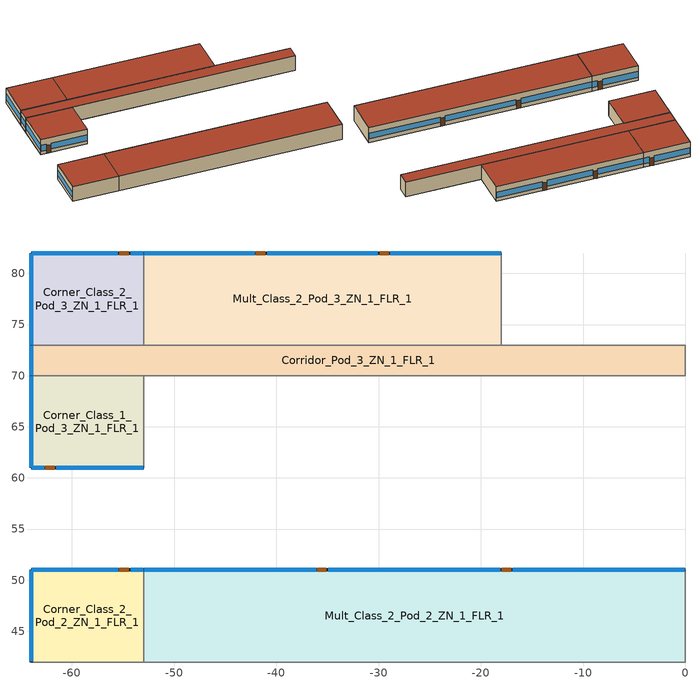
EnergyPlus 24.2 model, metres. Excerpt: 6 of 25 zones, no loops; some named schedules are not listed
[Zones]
Corner_Class_2_Pod_2_ZN_1_FLR_1
 floor ground (Corner_Class_2_Pod_2_ZN_1_FLR_1_Floor_Ffactor): -64,51 -53,51 -53,42 -64,42 z0
 wall outside (nonres_ext_wall_grd): -53,51 -64,51 -64,42 z0:4
 wall to Corridor_Pod_2_ZN_1_FLR_1 (int_wall): -64,42 -53,42 z0:4
 wall to Mult_Class_2_Pod_2_ZN_1_FLR_1 (int_wall): -53,42 -53,51 z0:4
 window (NonresWindow_U_0.369_SHGC_0.357): -64,50.95 -64,42.05 z1.1:2.52; -53.05,51 -54.27,51 / -55.49,51 -63.95,51 z0.92:2.51
 door (Swinging Door_con): -54.45,51 -55.36,51 z0:2.13
 roof outside (nonres_roof): -64,42 -53,42 -53,51 -64,51 z4
Mult_Class_2_Pod_2_ZN_1_FLR_1
 floor ground (Mult_Class_2_Pod_2_ZN_1_FLR_1_Floor_Ffactor): -53,51 0,51 0,42 -53,42 z0
 wall outside (nonres_ext_wall_grd): 0,51 -53,51 z0:4
 wall to Corridor_Pod_2_ZN_1_FLR_1 (int_wall): -53,42 0,42 z0:4
 wall to Main_Corridor_ZN_1_FLR_1 (int_wall): 0,42 0,51 z0:4
 window (NonresWindow_U_0.369_SHGC_0.357): -0.05,51 -16.87,51 / -18.09,51 -34.91,51 / -36.13,51 -52.95,51 z1.03:2.5
 door (Swinging Door_con): -17.05,51 -17.96,51 / -35.11,51 -36.02,51 z0:2.13
 roof outside (nonres_roof): -53,42 0,42 0,51 -53,51 z4
Corner_Class_1_Pod_3_ZN_1_FLR_1
 floor ground (Corner_Class_1_Pod_3_ZN_1_FLR_1_Floor_Ffactor): -64,70 -53,70 -53,61 -64,61 z0
 wall outside (nonres_ext_wall_grd): -64,70 -64,61 -53,61 z0:4
 wall to Mult_Class_1_Pod_3_ZN_1_FLR_1 (int_wall): -53,61 -53,70 z0:4
 wall to Corridor_Pod_3_ZN_1_FLR_1 (int_wall): -53,70 -64,70 z0:4
 window (NonresWindow_U_0.369_SHGC_0.357): -64,69.95 -64,61.05 z1.1:2.52; -63.95,61 -62.73,61 / -61.51,61 -53.05,61 z0.92:2.51
 door (Swinging Door_con): -62.62,61 -61.7,61 z0:2.13
 roof outside (nonres_roof): -64,61 -53,61 -53,70 -64,70 z4
Corridor_Pod_3_ZN_1_FLR_1
 floor ground (Corridor_Pod_3_ZN_1_FLR_1_Floor_Ffactor): -64,73 0,73 0,70 -64,70 z0
 wall outside (nonres_ext_wall_grd): -64,73 -64,70 z0:4
 wall to Mult_Class_1_Pod_3_ZN_1_FLR_1 (int_wall): -53,70 0,70 z0:4
 wall to Library_Media_Center_ZN_1_FLR_1 (int_wall): 0,70 0,73 z0:4
 wall to Computer_Class_ZN_1_FLR_1 (int_wall): 0,73 -18,73 z0:4
 wall to Mult_Class_2_Pod_3_ZN_1_FLR_1 (int_wall): -18,73 -53,73 z0:4
 wall to Corner_Class_2_Pod_3_ZN_1_FLR_1 (int_wall): -53,73 -64,73 z0:4
 window (NonresWindow_U_0.369_SHGC_0.357): -64,72.95 -64,70.05 z1.1:2.55
 roof outside (nonres_roof): -64,70 0,70 0,73 -64,73 z4
Corner_Class_2_Pod_3_ZN_1_FLR_1
 floor ground (Corner_Class_2_Pod_3_ZN_1_FLR_1_Floor_Ffactor): -64,82 -53,82 -53,73 -64,73 z0
 wall outside (nonres_ext_wall_grd): -53,82 -64,82 -64,73 z0:4
 wall to Mult_Class_2_Pod_3_ZN_1_FLR_1 (int_wall): -53,73 -53,82 z0:4
 window (NonresWindow_U_0.369_SHGC_0.357): -53.05,82 -54.27,82 / -55.52,82 -63.95,82 z0.92:2.51; -64,81.95 -64,73.05 z1.1:2.52
 door (Swinging Door_con): -54.44,82 -55.36,82 z0:2.13
 roof outside (nonres_roof): -64,73 -53,73 -53,82 -64,82 z4
Mult_Class_2_Pod_3_ZN_1_FLR_1
 floor ground (Mult_Class_2_Pod_3_ZN_1_FLR_1_Floor_Ffactor): -53,82 -18,82 -18,73 -53,73 z0
 wall outside (nonres_ext_wall_grd): -18,82 -53,82 z0:4
 wall to Computer_Class_ZN_1_FLR_1 (int_wall): -18,73 -18,82 z0:4
 window (NonresWindow_U_0.369_SHGC_0.357): -18.05,82 -28.87,82 / -30.09,82 -40.91,82 / -42.13,82 -52.95,82 z0.99:2.5
 door (Swinging Door_con): -29,82 -29.92,82 / -41.09,82 -42.01,82 z0:2.13
 roof outside (nonres_roof): -53,73 -18,73 -18,82 -53,82 z4
[Building]
SchoolPrimary: North Axis=0; Terrain=City; Loads Convergence Tolerance Value=0.04; Temperature Convergence Tolerance Value=0.2; Solar Distribution=FullInteriorAndExterior; Maximum Number of Warmup Days=25; Minimum Number of Warmup Days=6
[Site:Location]
New.York-John.F.Kennedy.Intl.AP_NY_USA WMO=744860: Latitude=40.66; Longitude=-73.8; Time Zone=-5; Elevation=7
[SizingPeriod:DesignDay] Day of Month=21; DryBulb Temperature Range Modifier Type=DefaultMultipliers; Humidity Condition Type=Wetbulb; Barometric Pressure=101241; Rain Indicator=No; Snow Indicator=No; Daylight Saving Time Indicator=No
Name | Month | Day Type | Maximum DryBulb Temperature | Daily DryBulb Temperature Range | Wetbulb or DewPoint at Maximum DryBulb | Wind Speed | Wind Direction | Solar Model Indicator | Sky Clearness | ASHRAE Clear Sky Optical Depth for Beam Irradiance taub | ASHRAE Clear Sky Optical Depth for Diffuse Irradiance taud
New.York-John.F.Kennedy.Intl.AP_NY_USA Ann Htg 99.6% Condns DB | 1 | WinterDesignDay | -10.7 | 0 | -10.7 | 7.5 | 320 | ASHRAEClearSky | 0
New.York-John.F.Kennedy.Intl.AP_NY_USA Ann Clg .4% Condns DB=>MWB | 7 | SummerDesignDay | 32.1 | 7.4 | 23.1 | 5.6 | 230 | ASHRAETau |  | 0.541 | 1.8
[Site:GroundTemperature:FCfactorMethod]
January Ground Temperature=14; February Ground Temperature=7.3; March Ground Temperature=3.3; April Ground Temperature=1.2; May Ground Temperature=-0.2; June Ground Temperature=5.6; July Ground Temperature=10.9; August Ground Temperature=16.1; September Ground Temperature=21.7; October Ground Temperature=25; November Ground Temperature=24.8; December Ground Temperature=19.9
[Site:WaterMainsTemperature]
Calculation Method=Correlation; Annual Average Outdoor Air Temperature=12.4667; Maximum Difference In Monthly Average Outdoor Air Temperatures=25.2
[Material]
Name | Roughness | Thickness | Conductivity | Density | Specific Heat | Thermal Absorptance | Solar Absorptance | Visible Absorptance
Std Wood 6inch | MediumSmooth | 0.15 | 0.12 | 540 | 1210 | 0.9 | 0.7 | 0.7
F07 25mm stucco | Smooth | 0.0254 | 0.72 | 1856 | 840 | 0.9 | 0.7 | 0.7
F08 Metal surface | Smooth | 0.0008 | 45.28 | 7824 | 500
F13 Built-up roofing | Rough | 0.0095 | 0.16 | 1120 | 1460 | 0.9 | 0.77
G01 13mm gypsum board | Smooth | 0.0127 | 0.16 | 800 | 1090 | 0.9 | 0.7 | 0.5
G01 16mm gypsum board | MediumSmooth | 0.0159 | 0.16 | 800 | 1090
[Material:NoMass] Thermal Absorptance=0.9; Solar Absorptance=0.7; Visible Absorptance=0.7
Name | Roughness | Thermal Resistance
Opaque Door panel_con | MediumRough | 0.475973
Nonres_Roof_Insulation | MediumSmooth | 5.30668
Nonres_Exterior_Wall_Insulation_grd | MediumSmooth | 1.20316
[WindowMaterial:SimpleGlazingSystem]
Nonres Window Glazing Layer: UFactor=2.09528; Solar Heat Gain Coefficient=0.357; Visible Transmittance=0.3927
[Construction]
Swinging Door_con: Opaque Door panel_con
InteriorFurnishings: Std Wood 6inch
int_wall: G01 13mm gypsum board, G01 13mm gypsum board
nonres_roof: F13 Built-up roofing, Nonres_Roof_Insulation, F08 Metal surface
nonres_ext_wall_grd: F07 25mm stucco, G01 16mm gypsum board, Nonres_Exterior_Wall_Insulation_grd, G01 16mm gypsum board
NonresWindow_U_0.369_SHGC_0.357: Nonres Window Glazing Layer
[Construction:FfactorGroundFloor] FFactor=0.90012
Name | Area | PerimeterExposed
Corner_Class_2_Pod_2_ZN_1_FLR_1_Floor_Ffactor; Corner_Class_1_Pod_3_ZN_1_FLR_1_Floor_Ffactor; Corner_Class_2_Pod_3_ZN_1_FLR_1_Floor_Ffactor | 99 | 20
Mult_Class_2_Pod_2_ZN_1_FLR_1_Floor_Ffactor | 477 | 53
Corridor_Pod_3_ZN_1_FLR_1_Floor_Ffactor | 192 | 3
Mult_Class_2_Pod_3_ZN_1_FLR_1_Floor_Ffactor | 315 | 35
[Zone] Type=1; Multiplier=1; Ceiling Height=4; Floor Area=autocalculate; Part of Total Floor Area=Yes
Name | Volume
Corner_Class_2_Pod_2_ZN_1_FLR_1; Corner_Class_1_Pod_3_ZN_1_FLR_1; Corner_Class_2_Pod_3_ZN_1_FLR_1 | 396
Mult_Class_2_Pod_2_ZN_1_FLR_1 | 1908
Corridor_Pod_3_ZN_1_FLR_1 | 768
Mult_Class_2_Pod_3_ZN_1_FLR_1 | 1260
[InternalMass] Construction=InteriorFurnishings
Name | Zone or ZoneList | Surface Area
Corner_Class_2_Pod_2_ZN_1_FLR_1_InternalMass_1 | Corner_Class_2_Pod_2_ZN_1_FLR_1 | 198
Mult_Class_2_Pod_2_ZN_1_FLR_1_InternalMass_1 | Mult_Class_2_Pod_2_ZN_1_FLR_1 | 954
Corner_Class_1_Pod_3_ZN_1_FLR_1_InternalMass_1 | Corner_Class_1_Pod_3_ZN_1_FLR_1 | 198
Corridor_Pod_3_ZN_1_FLR_1_InternalMass_1 | Corridor_Pod_3_ZN_1_FLR_1 | 384
Corner_Class_2_Pod_3_ZN_1_FLR_1_InternalMass_1 | Corner_Class_2_Pod_3_ZN_1_FLR_1 | 198
Mult_Class_2_Pod_3_ZN_1_FLR_1_InternalMass_1 | Mult_Class_2_Pod_3_ZN_1_FLR_1 | 630
[People] Number of People Schedule=BLDG_OCC_SCH; Fraction Radiant=0.3; Sensible Heat Fraction=AUTOCALCULATE; Activity Level Schedule=ACTIVITY_SCH; Enable ASHRAE 55 Comfort Warnings=No; Mean Radiant Temperature Calculation Type=EnclosureAveraged; Work Efficiency Schedule=WORK_EFF_SCH; Clothing Insulation Calculation Method=ClothingInsulationSchedule; Clothing Insulation Schedule=CLOTHING_SCH; Air Velocity Schedule=AIR_VELO_SCH; Thermal Comfort Model 1 Type=FANGER
Name | Zone or ZoneList or Space or SpaceList | Number of People Calculation Method | Floor Area per Person | Number of People
Corner_Class_2_Pod_2_ZN_1_FLR_1 | Corner_Class_2_Pod_2_ZN_1_FLR_1 | Area/Person | 3.716
Mult_Class_2_Pod_2_ZN_1_FLR_1 | Mult_Class_2_Pod_2_ZN_1_FLR_1 | Area/Person | 3.716
Corner_Class_1_Pod_3_ZN_1_FLR_1 | Corner_Class_1_Pod_3_ZN_1_FLR_1 | Area/Person | 3.716
Corridor_Pod_3_ZN_1_FLR_1 | Corridor_Pod_3_ZN_1_FLR_1 | People |  | 10.334
Corner_Class_2_Pod_3_ZN_1_FLR_1 | Corner_Class_2_Pod_3_ZN_1_FLR_1 | Area/Person | 3.716
Mult_Class_2_Pod_3_ZN_1_FLR_1 | Mult_Class_2_Pod_3_ZN_1_FLR_1 | Area/Person | 3.716
[Lights] Design Level Calculation Method=Watts/Area; Return Air Fraction=0; Fraction Radiant=0.37; Fraction Visible=0.2; Fraction Replaceable=1; EndUse Subcategory=LightsWired; Return Air Fraction Calculated from Plenum Temperature=No
Name | Zone or ZoneList or Space or SpaceList | Schedule | Watts per Floor Area
Corner_Class_2_Pod_2_ZN_1_FLR_1_Lights | Corner_Class_2_Pod_2_ZN_1_FLR_1 | ltg_sch_classroom | 7.42257
Mult_Class_2_Pod_2_ZN_1_FLR_1_Lights | Mult_Class_2_Pod_2_ZN_1_FLR_1 | ltg_sch_classroom | 7.42257
Corner_Class_1_Pod_3_ZN_1_FLR_1_Lights | Corner_Class_1_Pod_3_ZN_1_FLR_1 | ltg_sch_classroom | 7.42257
Corridor_Pod_3_ZN_1_FLR_1_Lights | Corridor_Pod_3_ZN_1_FLR_1 | ltg_sch_corridor | 4.289247
Corner_Class_2_Pod_3_ZN_1_FLR_1_Lights | Corner_Class_2_Pod_3_ZN_1_FLR_1 | ltg_sch_classroom | 7.42257
Mult_Class_2_Pod_3_ZN_1_FLR_1_Lights | Mult_Class_2_Pod_3_ZN_1_FLR_1 | ltg_sch_classroom | 7.42257
[ElectricEquipment] Schedule=BLDG_EQUIP_SCH; Design Level Calculation Method=EquipmentLevel; Fraction Latent=0; Fraction Radiant=0.5; Fraction Lost=0; EndUse Subcategory=MiscPlug
Name | Zone or ZoneList or Space or SpaceList | Design Level
Corner_Class_2_Pod_2_ZN_1_FLR_1_PlugMisc_Equip | Corner_Class_2_Pod_2_ZN_1_FLR_1 | 1485
Mult_Class_2_Pod_2_ZN_1_FLR_1_PlugMisc_Equip | Mult_Class_2_Pod_2_ZN_1_FLR_1 | 7155
Corner_Class_1_Pod_3_ZN_1_FLR_1_PlugMisc_Equip | Corner_Class_1_Pod_3_ZN_1_FLR_1 | 1485
Corridor_Pod_3_ZN_1_FLR_1_PlugMisc_Equip | Corridor_Pod_3_ZN_1_FLR_1 | 768
Corner_Class_2_Pod_3_ZN_1_FLR_1_PlugMisc_Equip | Corner_Class_2_Pod_3_ZN_1_FLR_1 | 1485
Mult_Class_2_Pod_3_ZN_1_FLR_1_PlugMisc_Equip | Mult_Class_2_Pod_3_ZN_1_FLR_1 | 4725
[Daylighting:Controls] Daylighting Method=SplitFlux; Availability Schedule=DaylightAvailSch; Lighting Control Type=Continuousoff; Minimum Input Power Fraction for Continuous or ContinuousOff Dimming Control=0.2; Minimum Light Output Fraction for Continuous or ContinuousOff Dimming Control=0.2; Number of Stepped Control Steps=3; Probability Lighting will be Reset When Needed in Manual Stepped Control=1; Maximum Allowable Discomfort Glare Index=22; Illuminance Setpoint at Reference Point 1=377; Illuminance Setpoint at Reference Point 2=377
Name | Zone or Space | Glare Calculation Daylighting Reference Point | Glare Calculation Azimuth Angle of View Direction Clockwise from Zone yAxis | Daylighting Reference Point 1 | Fraction of Lights Controlled by Reference Point 1 | Daylighting Reference Point 2 | Fraction of Lights Controlled by Reference Point 2
Corner_Class_2_Pod_2_ZN_1_FLR_1_DaylCtrl | Corner_Class_2_Pod_2_ZN_1_FLR_1 | Corner_Class_2_Pod_2_ZN_1_FLR_1_DaylRefPt1 | 270 | Corner_Class_2_Pod_2_ZN_1_FLR_1_DaylRefPt1 | 0.56 | Corner_Class_2_Pod_2_ZN_1_FLR_1_DaylRefPt2 | 0.2
Mult_Class_2_Pod_2_ZN_1_FLR_1_DaylCtrl | Mult_Class_2_Pod_2_ZN_1_FLR_1 | Mult_Class_2_Pod_2_ZN_1_FLR_1_DaylRefPt1 | 0 | Mult_Class_2_Pod_2_ZN_1_FLR_1_DaylRefPt1 | 0.28 | Mult_Class_2_Pod_2_ZN_1_FLR_1_DaylRefPt2 | 0.28
Corner_Class_1_Pod_3_ZN_1_FLR_1_DaylCtrl | Corner_Class_1_Pod_3_ZN_1_FLR_1 | Corner_Class_1_Pod_3_ZN_1_FLR_1_DaylRefPt1 | 180 | Corner_Class_1_Pod_3_ZN_1_FLR_1_DaylRefPt1 | 0.56 | Corner_Class_1_Pod_3_ZN_1_FLR_1_DaylRefPt2 | 0.2
Corner_Class_2_Pod_3_ZN_1_FLR_1_DaylCtrl | Corner_Class_2_Pod_3_ZN_1_FLR_1 | Corner_Class_2_Pod_3_ZN_1_FLR_1_DaylRefPt1 | 270 | Corner_Class_2_Pod_3_ZN_1_FLR_1_DaylRefPt1 | 0.56 | Corner_Class_2_Pod_3_ZN_1_FLR_1_DaylRefPt2 | 0.2
Mult_Class_2_Pod_3_ZN_1_FLR_1_DaylCtrl | Mult_Class_2_Pod_3_ZN_1_FLR_1 | Mult_Class_2_Pod_3_ZN_1_FLR_1_DaylRefPt1 | 0 | Mult_Class_2_Pod_3_ZN_1_FLR_1_DaylRefPt1 | 0.28 | Mult_Class_2_Pod_3_ZN_1_FLR_1_DaylRefPt2 | 0.28
[ZoneInfiltration:DesignFlowRate] Schedule=INFIL_SCH_PNNL; Design Flow Rate Calculation Method=Flow/ExteriorWallArea; Flow Rate per Exterior Surface Area=0.000569572; Constant Term Coefficient=0; Temperature Term Coefficient=0; Velocity Term Coefficient=0.224; Velocity Squared Term Coefficient=0
Name | Zone or ZoneList or Space or SpaceList
Corner_Class_2_Pod_2_ZN_1_FLR_1_Infiltration | Corner_Class_2_Pod_2_ZN_1_FLR_1
Mult_Class_2_Pod_2_ZN_1_FLR_1_Infiltration | Mult_Class_2_Pod_2_ZN_1_FLR_1
Corner_Class_1_Pod_3_ZN_1_FLR_1_Infiltration | Corner_Class_1_Pod_3_ZN_1_FLR_1
Corridor_Pod_3_ZN_1_FLR_1_Infiltration | Corridor_Pod_3_ZN_1_FLR_1
Corner_Class_2_Pod_3_ZN_1_FLR_1_Infiltration | Corner_Class_2_Pod_3_ZN_1_FLR_1
Mult_Class_2_Pod_3_ZN_1_FLR_1_Infiltration | Mult_Class_2_Pod_3_ZN_1_FLR_1
[Exterior:Lights] Control Option=AstronomicalClock; EndUse Subcategory=General
Name | Schedule | Design Level
Exterior_Lights_a | Exterior_lighting_schedule_a | 172.03
Exterior_Lights_b | Exterior_lighting_schedule_b_2016 | 1343.6
Exterior_Lights_c | Exterior_lighting_schedule_c_2016 | 445.39
[EnergyManagementSystem:ProgramCallingManager]
SET_LMC_ZN_1_FLR_1_Light_EMS_Program_Prog_Manager: BeginTimestepBeforePredictor; SET_LMC_ZN_1_FLR_1_Light_EMS_Program
OA_BASED_OPTIMUM_START_EMS_Program Manager: BeginTimestepBeforePredictor; OA_BASED_OPTIMUM_START_EMS_Program
[EnergyManagementSystem:Program]
Transformer_Load_Prog: SET Wired_LTG = Facility_Int_LTG*0.0119
SET_cCL1_Pod_1_ZN_1_FLR_1_Light_EMS_Program: SET cCL1_Pod_1_ZN_1_FLR_1_LSr_IP=0.093*cCL1_Pod_1_ZN_1_FLR_1_LSr/cCL1_Pod_1_ZN_1_FLR_1_Area; IF (cCL1_Pod_1_ZN_1_FLR_1_OSr <= 0) && (cCL1_Pod_1_ZN_1_FLR_1_LSr_IP >= 0.02); SET cCL1_Pod_1_ZN_1_FLR_1_LAr = 0.02*cCL1_Pod_1_ZN_1_FLR_1_Area/0.09290304; ELSE; SET cCL1_Pod_1_ZN_1_FLR_1_LAr = NULL; ENDIF
SET_mCl1_Pod_1_ZN_1_FLR_1_Light_EMS_Program: SET mCl1_Pod_1_ZN_1_FLR_1_LSr_IP=0.093*mCl1_Pod_1_ZN_1_FLR_1_LSr/mCl1_Pod_1_ZN_1_FLR_1_Area; IF (mCl1_Pod_1_ZN_1_FLR_1_OSr <= 0) && (mCl1_Pod_1_ZN_1_FLR_1_LSr_IP >= 0.02); SET mCl1_Pod_1_ZN_1_FLR_1_LAr = 0.02*mCl1_Pod_1_ZN_1_FLR_1_Area/0.09290304; ELSE; SET mCl1_Pod_1_ZN_1_FLR_1_LAr = NULL; ENDIF
SET_cPOD1_ZN_1_FLR_1_Light_EMS_Program: SET cPOD1_ZN_1_FLR_1_LSr_IP=0.093*cPOD1_ZN_1_FLR_1_LSr/cPOD1_ZN_1_FLR_1_Area; IF (cPOD1_ZN_1_FLR_1_OSr <= 0) && (cPOD1_ZN_1_FLR_1_LSr_IP >= 0.02); SET cPOD1_ZN_1_FLR_1_LAr = 0.02*cPOD1_ZN_1_FLR_1_Area/0.09290304; ELSE; SET cPOD1_ZN_1_FLR_1_LAr = NULL; ENDIF
SET_cCL2_Pod_1_ZN_1_FLR_1_Light_EMS_Program: SET cCL2_Pod_1_ZN_1_FLR_1_LSr_IP=0.093*cCL2_Pod_1_ZN_1_FLR_1_LSr/cCL2_Pod_1_ZN_1_FLR_1_Area; IF (cCL2_Pod_1_ZN_1_FLR_1_OSr <= 0) && (cCL2_Pod_1_ZN_1_FLR_1_LSr_IP >= 0.02); SET cCL2_Pod_1_ZN_1_FLR_1_LAr = 0.02*cCL2_Pod_1_ZN_1_FLR_1_Area/0.09290304; ELSE; SET cCL2_Pod_1_ZN_1_FLR_1_LAr = NULL; ENDIF
SET_mCl2_Pod_1_ZN_1_FLR_1_Light_EMS_Program: SET mCl2_Pod_1_ZN_1_FLR_1_LSr_IP=0.093*mCl2_Pod_1_ZN_1_FLR_1_LSr/mCl2_Pod_1_ZN_1_FLR_1_Area; IF (mCl2_Pod_1_ZN_1_FLR_1_OSr <= 0) && (mCl2_Pod_1_ZN_1_FLR_1_LSr_IP >= 0.02); SET mCl2_Pod_1_ZN_1_FLR_1_LAr = 0.02*mCl2_Pod_1_ZN_1_FLR_1_Area/0.09290304; ELSE; SET mCl2_Pod_1_ZN_1_FLR_1_LAr = NULL; ENDIF
SET_cCL1_Pod_2_ZN_1_FLR_1_Light_EMS_Program: SET cCL1_Pod_2_ZN_1_FLR_1_LSr_IP=0.093*cCL1_Pod_2_ZN_1_FLR_1_LSr/cCL1_Pod_2_ZN_1_FLR_1_Area; IF (cCL1_Pod_2_ZN_1_FLR_1_OSr <= 0) && (cCL1_Pod_2_ZN_1_FLR_1_LSr_IP >= 0.02); SET cCL1_Pod_2_ZN_1_FLR_1_LAr = 0.02*cCL1_Pod_2_ZN_1_FLR_1_Area/0.09290304; ELSE; SET cCL1_Pod_2_ZN_1_FLR_1_LAr = NULL; ENDIF
SET_mCl1_Pod_2_ZN_1_FLR_1_Light_EMS_Program: SET mCl1_Pod_2_ZN_1_FLR_1_LSr_IP=0.093*mCl1_Pod_2_ZN_1_FLR_1_LSr/mCl1_Pod_2_ZN_1_FLR_1_Area; IF (mCl1_Pod_2_ZN_1_FLR_1_OSr <= 0) && (mCl1_Pod_2_ZN_1_FLR_1_LSr_IP >= 0.02); SET mCl1_Pod_2_ZN_1_FLR_1_LAr = 0.02*mCl1_Pod_2_ZN_1_FLR_1_Area/0.09290304; ELSE; SET mCl1_Pod_2_ZN_1_FLR_1_LAr = NULL; ENDIF
SET_cPOD2_ZN_1_FLR_1_Light_EMS_Program: SET cPOD2_ZN_1_FLR_1_LSr_IP=0.093*cPOD2_ZN_1_FLR_1_LSr/cPOD2_ZN_1_FLR_1_Area; IF (cPOD2_ZN_1_FLR_1_OSr <= 0) && (cPOD2_ZN_1_FLR_1_LSr_IP >= 0.02); SET cPOD2_ZN_1_FLR_1_LAr = 0.02*cPOD2_ZN_1_FLR_1_Area/0.09290304; ELSE; SET cPOD2_ZN_1_FLR_1_LAr = NULL; ENDIF
SET_cCL2_Pod_2_ZN_1_FLR_1_Light_EMS_Program: SET cCL2_Pod_2_ZN_1_FLR_1_LSr_IP=0.093*cCL2_Pod_2_ZN_1_FLR_1_LSr/cCL2_Pod_2_ZN_1_FLR_1_Area; IF (cCL2_Pod_2_ZN_1_FLR_1_OSr <= 0) && (cCL2_Pod_2_ZN_1_FLR_1_LSr_IP >= 0.02); SET cCL2_Pod_2_ZN_1_FLR_1_LAr = 0.02*cCL2_Pod_2_ZN_1_FLR_1_Area/0.09290304; ELSE; SET cCL2_Pod_2_ZN_1_FLR_1_LAr = NULL; ENDIF
SET_mCl2_Pod_2_ZN_1_FLR_1_Light_EMS_Program: SET mCl2_Pod_2_ZN_1_FLR_1_LSr_IP=0.093*mCl2_Pod_2_ZN_1_FLR_1_LSr/mCl2_Pod_2_ZN_1_FLR_1_Area; IF (mCl2_Pod_2_ZN_1_FLR_1_OSr <= 0) && (mCl2_Pod_2_ZN_1_FLR_1_LSr_IP >= 0.02); SET mCl2_Pod_2_ZN_1_FLR_1_LAr = 0.02*mCl2_Pod_2_ZN_1_FLR_1_Area/0.09290304; ELSE; SET mCl2_Pod_2_ZN_1_FLR_1_LAr = NULL; ENDIF
SET_cCL1_Pod_3_ZN_1_FLR_1_Light_EMS_Program: SET cCL1_Pod_3_ZN_1_FLR_1_LSr_IP=0.093*cCL1_Pod_3_ZN_1_FLR_1_LSr/cCL1_Pod_3_ZN_1_FLR_1_Area; IF (cCL1_Pod_3_ZN_1_FLR_1_OSr <= 0) && (cCL1_Pod_3_ZN_1_FLR_1_LSr_IP >= 0.02); SET cCL1_Pod_3_ZN_1_FLR_1_LAr = 0.02*cCL1_Pod_3_ZN_1_FLR_1_Area/0.09290304; ELSE; SET cCL1_Pod_3_ZN_1_FLR_1_LAr = NULL; ENDIF
SET_mCl1_Pod_3_ZN_1_FLR_1_Light_EMS_Program: SET mCl1_Pod_3_ZN_1_FLR_1_LSr_IP=0.093*mCl1_Pod_3_ZN_1_FLR_1_LSr/mCl1_Pod_3_ZN_1_FLR_1_Area; IF (mCl1_Pod_3_ZN_1_FLR_1_OSr <= 0) && (mCl1_Pod_3_ZN_1_FLR_1_LSr_IP >= 0.02); SET mCl1_Pod_3_ZN_1_FLR_1_LAr = 0.02*mCl1_Pod_3_ZN_1_FLR_1_Area/0.09290304; ELSE; SET mCl1_Pod_3_ZN_1_FLR_1_LAr = NULL; ENDIF
SET_cPOD3_ZN_1_FLR_1_Light_EMS_Program: SET cPOD3_ZN_1_FLR_1_LSr_IP=0.093*cPOD3_ZN_1_FLR_1_LSr/cPOD3_ZN_1_FLR_1_Area; IF (cPOD3_ZN_1_FLR_1_OSr <= 0) && (cPOD3_ZN_1_FLR_1_LSr_IP >= 0.02); SET cPOD3_ZN_1_FLR_1_LAr = 0.02*cPOD3_ZN_1_FLR_1_Area/0.09290304; ELSE; SET cPOD3_ZN_1_FLR_1_LAr = NULL; ENDIF
